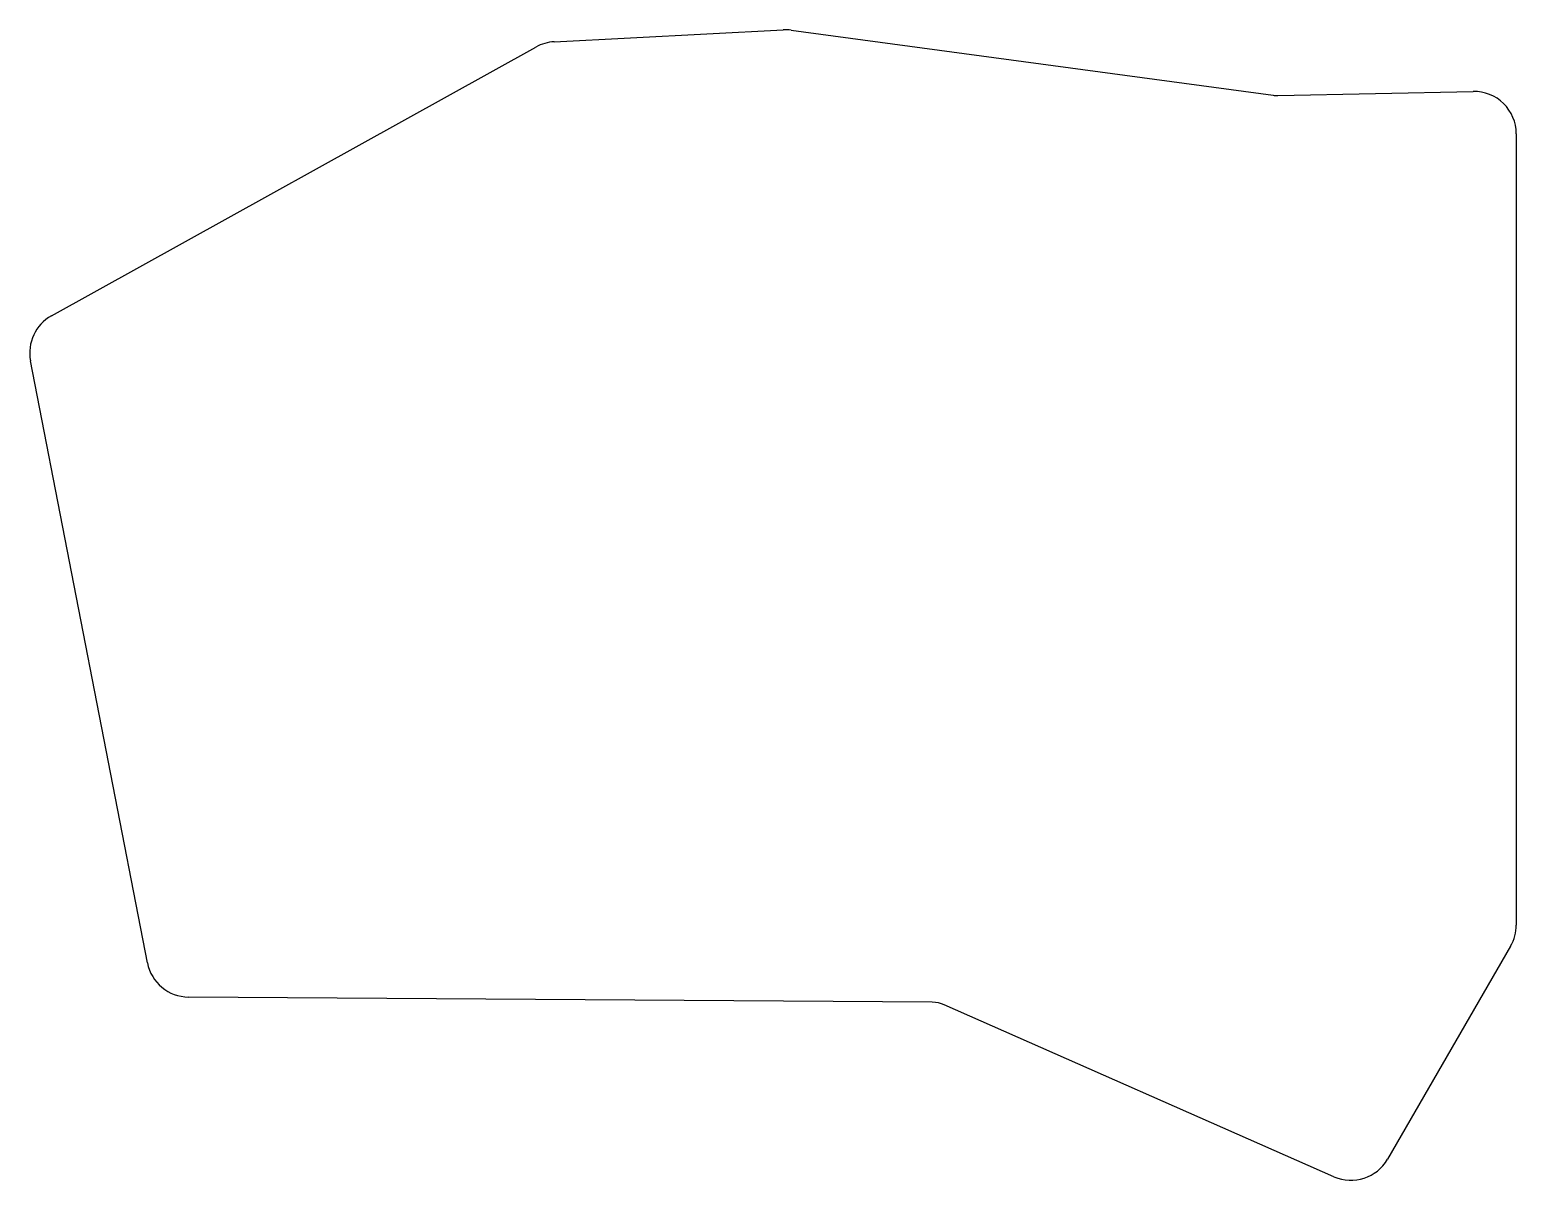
# Model space of a CAD drawing. Header units: millimetres. Extents: x -21 to 102, y -29 to 67.
import ezdxf

# ---------------------------------------------------------------- set-up
doc = ezdxf.new("R2010")
doc.units = ezdxf.units.MM

msp = doc.modelspace()

# ---------------------------------------------------------------- linework, layer by layer
for p, q in [((22.61, 65.52), (41.61, 66.52)), ((42.26, 66.49), (82.25, 61.09)), ((-19.1, 42.79), (21.09, 65.09)), ((82.63, 61.07), (98.84, 61.4)), ((102.41, 57.9), (102.41, -7.73)), ((-11.13, -10.87), (-20.84, 39.06)), ((101.94, -9.48), (91.73, -27.15)), ((53.97, -14.13), (-7.72, -13.7)), ((87.29, -28.6), (54.96, -14.34))]:
    msp.add_line(p, q)
for centre, radius, start, end in [((22.79, 62.03), 3.5, 93, 119.0198), ((41.79, 63.02), 3.5, 82.3123, 93), ((82.58, 63.57), 2.5, 262.3123, 271.1751), ((98.91, 57.9), 3.5, 0, 91.1751), ((-17.4, 39.73), 3.5, 119.0198, 190.9944), ((98.91, -7.73), 3.5, 329.9829, 360), ((-7.7, -10.2), 3.5, 191.0056, 269.6046), ((53.95, -16.63), 2.5, 66.1976, 89.6046), ((88.7, -25.4), 3.5, 246.1976, 329.9829)]:
    msp.add_arc(centre, radius, start, end)

doc.saveas('drawing.dxf')
